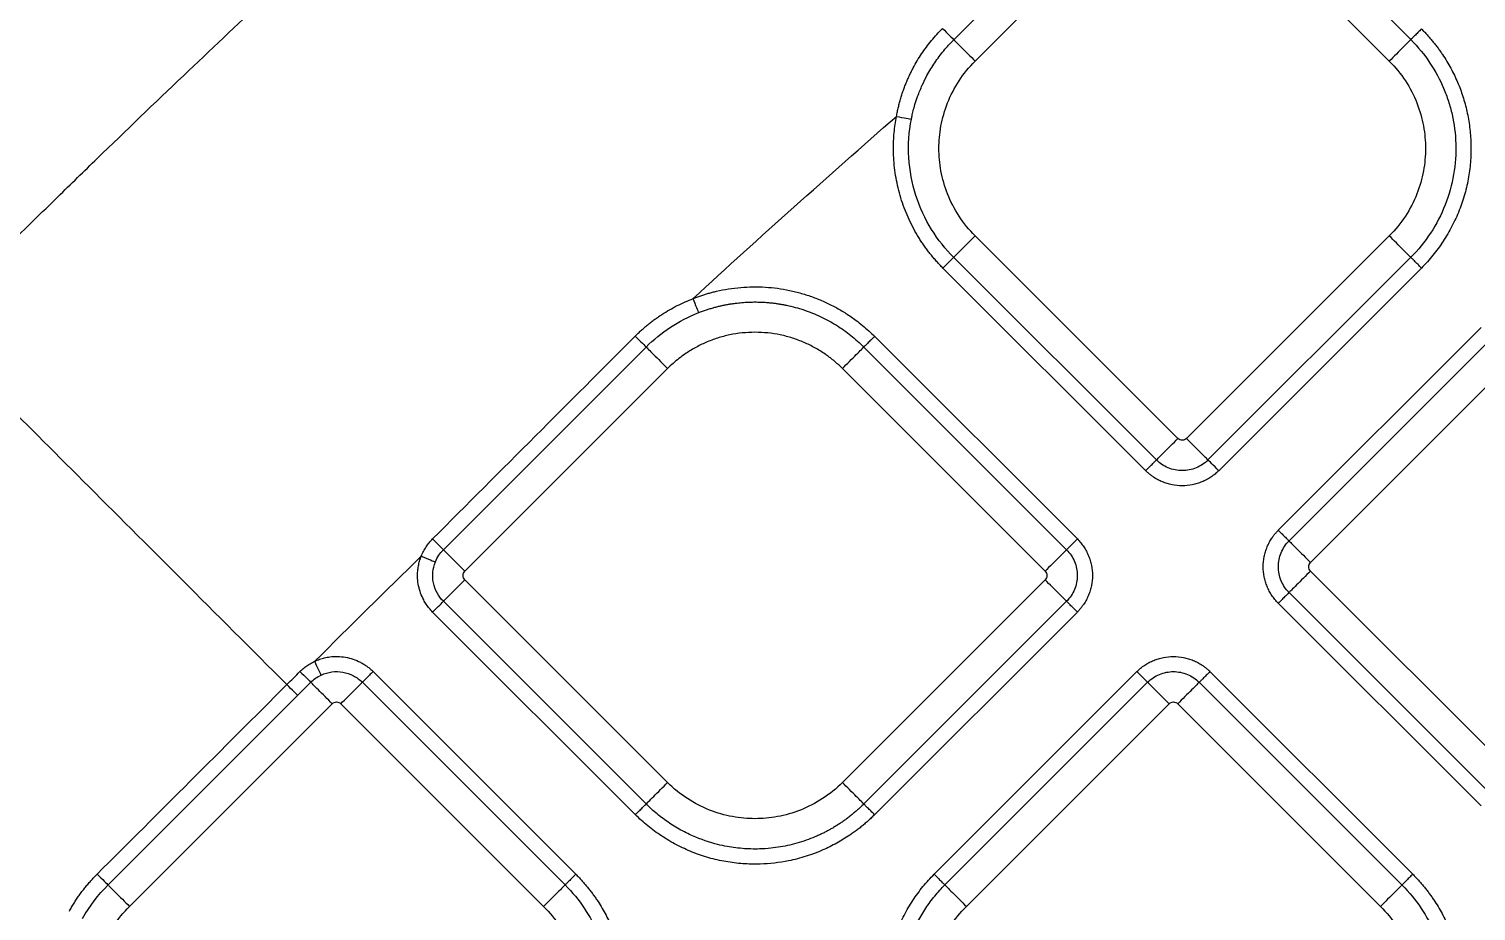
# Model space of a CAD drawing. Extents: x 0 to 84, y -21 to 126.
# Drawn here: x 34.482 to 39.184, y 42.323 to 45.191 of the extents above; entities that cross this region are included whole.
import ezdxf

# ---------------------------------------------------------------- set-up
doc = ezdxf.new("R2010")
doc.units = 0
doc.header["$MEASUREMENT"] = 0
doc.layers.add('1', color=4, linetype='Continuous')

# ---------------------------------------------------------------- blocks, each defined once
blk = doc.blocks.new('PRODIGY')
at = {"layer": '1', "color": 3, "linetype": 'Continuous', "lineweight": 25}
for p, q in [((37.5561, 45.086), (38.2148, 45.7447)), ((38.243, 45.7447), (38.9017, 45.086)), ((38.3519, 45.7752), (38.9714, 45.1557)), ((38.2148, 43.8594), (37.5561, 44.518)), ((38.9017, 44.518), (38.243, 43.8594)), ((38.1451, 43.7897), (37.4864, 44.4483)), ((38.9714, 44.4483), (38.3127, 43.7897)), ((38.1102, 43.7548), (37.4515, 44.4135)), ((39.0063, 44.4135), (38.3476, 43.7548)), ((38.5411, 43.5613), (39.1998, 44.22)), ((37.1947, 44.1566), (37.8533, 43.4979)), ((37.2295, 44.1915), (37.8882, 43.5328)), ((38.576, 43.5264), (39.2346, 44.1851)), ((38.6457, 43.4567), (39.3043, 44.1154)), ((35.8983, 43.4282), (36.557, 44.0869)), ((37.125, 44.0869), (37.7836, 43.4282)), ((36.557, 42.7413), (35.8983, 43.4)), ((37.7836, 43.4), (37.125, 42.7413)), ((39.3043, 42.7698), (38.6457, 43.4285)), ((39.2346, 42.7001), (38.576, 43.3588)), ((36.4873, 42.6716), (35.8286, 43.3303)), ((37.8533, 43.3303), (37.1947, 42.6716)), ((39.1998, 42.6652), (38.5411, 43.3239)), ((36.4524, 42.6367), (35.7938, 43.2954)), ((37.8882, 43.2954), (37.2295, 42.6367)), ((35.3552, 43.0246), (35.3978, 43.0671)), ((35.5654, 43.0671), (36.2241, 42.4084)), ((35.6003, 43.1019), (36.259, 42.4433)), ((37.423, 42.4432), (38.0817, 43.1019)), ((37.4579, 42.4084), (38.1166, 43.067)), ((38.2842, 43.067), (38.9429, 42.4084)), ((38.3191, 43.1019), (38.9778, 42.4432)), ((34.7391, 42.4084), (35.3552, 43.0246)), ((34.8088, 42.3387), (35.4675, 42.9974)), ((35.4957, 42.9974), (36.1544, 42.3387)), ((37.5276, 42.3387), (38.1863, 42.9973)), ((38.2145, 42.9973), (38.8732, 42.3387))]:
    blk.add_line(p, q, dxfattribs=at)
for points, knots in [([(34.1531, 44.2267), (34.182, 44.2556), (34.2704, 44.344), (34.4112, 44.4834), (34.5661, 44.6354), (34.754, 44.8183), (34.9765, 45.0322), (35.339, 45.3746), (35.7969, 45.7952), (36.2674, 46.2104), (36.6497, 46.5378), (36.9447, 46.7852), (37.2361, 47.0245), (37.5334, 47.2639), (37.8234, 47.4928), (38.0742, 47.6867), (38.2736, 47.8384), (38.4264, 47.9535), (38.5772, 48.0659), (38.6773, 48.1395), (38.7269, 48.176)], [0, 0, 0, 0, 0.020262, 0.062001, 0.098266, 0.127854, 0.19203, 0.251347, 0.375126, 0.500307, 0.562484, 0.624735, 0.691243, 0.749458, 0.814011, 0.87451, 0.906692, 0.938334, 0.969438, 1, 1, 1, 1]), ([(37.3006, 44.9063), (37.3015, 44.9113), (37.3034, 44.9214), (37.3068, 44.9363), (37.3105, 44.9511), (37.3147, 44.9658), (37.3192, 44.9803), (37.3242, 44.9946), (37.3295, 45.0088), (37.3353, 45.0228), (37.3414, 45.0367), (37.348, 45.0504), (37.3567, 45.0674), (37.3679, 45.0873), (37.3822, 45.1099), (37.3975, 45.1317), (37.4139, 45.1528), (37.4313, 45.1731), (37.4438, 45.1859), (37.45, 45.1924)], [0, 0, 0, 0, 0.046935, 0.093666, 0.140226, 0.186653, 0.23298, 0.279245, 0.325483, 0.371729, 0.418021, 0.464393, 0.510881, 0.592445, 0.673736, 0.754947, 0.836268, 0.91789, 1, 1, 1, 1]), ([(37.45, 45.1924), (37.4585, 45.1839), (37.4671, 45.1753), (37.4804, 45.1618), (37.4851, 45.1571), (37.4867, 45.1554)], [0, 0, 0, 0, 0.5, 0.5, 1, 1, 1, 1]), ([(39.0063, 45.1906), (39.0026, 45.1869), (38.9986, 45.1829), (38.9909, 45.1752), (38.9871, 45.1714), (38.9804, 45.1647), (38.9776, 45.1619), (38.9734, 45.1577), (38.9721, 45.1564), (38.9714, 45.1557)], [0, 0, 0, 0, 0.25, 0.25, 0.5, 0.5, 0.75, 0.75, 1, 1, 1, 1]), ([(39.0063, 45.1906), (39.0094, 45.1874), (39.0157, 45.181), (39.0249, 45.1711), (39.0339, 45.161), (39.0425, 45.1506), (39.051, 45.1401), (39.0592, 45.1293), (39.0671, 45.1183), (39.0771, 45.1037), (39.0888, 45.0853), (39.1057, 45.0556), (39.1241, 45.0179), (39.1415, 44.9711), (39.1547, 44.9221), (39.1636, 44.8712), (39.1677, 44.818), (39.1667, 44.7638), (39.1602, 44.7088), (39.148, 44.6542), (39.1298, 44.6006), (39.1062, 44.5489), (39.0822, 44.5081), (39.0608, 44.4769), (39.0436, 44.4547), (39.0256, 44.4334), (39.0127, 44.4201), (39.0063, 44.4135)], [0, 0, 0, 0, 0.015653, 0.03129, 0.046922, 0.062557, 0.078206, 0.093877, 0.10958, 0.125325, 0.155378, 0.185662, 0.243925, 0.301095, 0.359088, 0.419952, 0.480645, 0.544392, 0.607866, 0.673169, 0.738587, 0.80425, 0.870202, 0.903106, 0.935649, 0.967918, 1, 1, 1, 1]), ([(37.349, 44.8969), (37.3497, 44.9005), (37.3515, 44.9096), (37.3553, 44.9257), (37.3611, 44.9468), (37.3704, 44.975), (37.3832, 45.0065), (37.3979, 45.0362), (37.4118, 45.0604), (37.425, 45.081), (37.4391, 45.1008), (37.4541, 45.1199), (37.4699, 45.1382), (37.4811, 45.1497), (37.4867, 45.1554)], [0, 0, 0, 0, 0.037439, 0.093248, 0.167045, 0.258379, 0.392897, 0.509613, 0.592286, 0.674482, 0.756278, 0.837749, 0.918967, 1, 1, 1, 1]), ([(37.4867, 45.1554), (37.4882, 45.154), (37.491, 45.1511), (37.4995, 45.1426), (37.5052, 45.1369), (37.5184, 45.1237), (37.5259, 45.1163), (37.5411, 45.101), (37.5488, 45.0933), (37.5561, 45.086)], [0, 0, 0, 0, 0.25, 0.25, 0.5, 0.5, 0.75, 0.75, 1, 1, 1, 1]), ([(38.9714, 45.1557), (38.9701, 45.1544), (38.9674, 45.1517), (38.959, 45.1433), (38.9534, 45.1377), (38.9401, 45.1244), (38.9325, 45.1168), (38.917, 45.1013), (38.9091, 45.0934), (38.9017, 45.086)], [0, 0, 0, 0, 0.25, 0.25, 0.5, 0.5, 0.75, 0.75, 1, 1, 1, 1]), ([(38.9714, 45.1557), (38.9951, 45.132), (39.016, 45.1064), (39.0515, 45.0531), (39.0663, 45.0255), (39.0839, 44.9839), (39.0891, 44.9701), (39.0983, 44.9417), (39.1023, 44.927), (39.1125, 44.8818), (39.1167, 44.85), (39.1187, 44.7847), (39.1165, 44.7512), (39.1051, 44.6843), (39.0958, 44.651), (39.0706, 44.5868), (39.0546, 44.5559), (39.0168, 44.4985), (38.9951, 44.472), (38.9714, 44.4483)], [0, 0, 0, 0, 0.125, 0.125, 0.25, 0.25, 0.3125, 0.3125, 0.375, 0.375, 0.5, 0.5, 0.625, 0.625, 0.75, 0.75, 0.875, 0.875, 1, 1, 1, 1]), ([(37.5561, 44.518), (37.5365, 44.5376), (37.5189, 44.5593), (37.4889, 44.6052), (37.4764, 44.6295), (37.4569, 44.6789), (37.4498, 44.7041), (37.4406, 44.7538), (37.4385, 44.7784), (37.4385, 44.8257), (37.4406, 44.8502), (37.4498, 44.9), (37.4569, 44.9251), (37.4764, 44.9746), (37.4889, 44.9988), (37.5189, 45.0448), (37.5365, 45.0664), (37.5561, 45.086)], [0, 0, 0, 0, 0.125, 0.125, 0.25, 0.25, 0.375, 0.375, 0.5, 0.5, 0.625, 0.625, 0.75, 0.75, 0.875, 0.875, 1, 1, 1, 1]), ([(38.9017, 45.086), (38.9213, 45.0664), (38.9389, 45.0448), (38.9689, 44.9988), (38.9814, 44.9746), (39.0009, 44.9251), (39.008, 44.9), (39.0172, 44.8502), (39.0193, 44.8257), (39.0193, 44.7784), (39.0172, 44.7538), (39.008, 44.7041), (39.0009, 44.6789), (38.9814, 44.6295), (38.9689, 44.6052), (38.9389, 44.5593), (38.9213, 44.5376), (38.9017, 44.518)], [0, 0, 0, 0, 0.125, 0.125, 0.25, 0.25, 0.375, 0.375, 0.5, 0.5, 0.625, 0.625, 0.75, 0.75, 0.875, 0.875, 1, 1, 1, 1]), ([(37.4515, 44.4135), (37.448, 44.417), (37.4411, 44.4241), (37.431, 44.4351), (37.4211, 44.4463), (37.4117, 44.4578), (37.4025, 44.4695), (37.3936, 44.4815), (37.3851, 44.4938), (37.3769, 44.5063), (37.3599, 44.5337), (37.3369, 44.5779), (37.3135, 44.6409), (37.2979, 44.7062), (37.2918, 44.7596), (37.2906, 44.7999), (37.291, 44.8267), (37.2928, 44.8534), (37.2959, 44.88), (37.299, 44.8975), (37.3006, 44.9063)], [0, 0, 0, 0, 0.02789, 0.055718, 0.083503, 0.111266, 0.139029, 0.166811, 0.194633, 0.222515, 0.250479, 0.375294, 0.50051, 0.625279, 0.750172, 0.800555, 0.850609, 0.900454, 0.95021, 1, 1, 1, 1]), ([(37.3006, 44.9063), (37.3121, 44.904), (37.3235, 44.9018), (37.341, 44.8984), (37.3471, 44.8973), (37.349, 44.8969)], [0, 0, 0, 0, 0.5, 0.5, 1, 1, 1, 1]), ([(37.4864, 44.4483), (37.4601, 44.4746), (37.4357, 44.505), (37.3938, 44.5727), (37.3763, 44.6101), (37.351, 44.6891), (37.3432, 44.7307), (37.3383, 44.8145), (37.3412, 44.8566), (37.349, 44.8969)], [0, 0, 0, 0, 0.25, 0.25, 0.5, 0.5, 0.75, 0.75, 1, 1, 1, 1]), ([(37.4864, 44.4483), (37.4877, 44.4496), (37.4904, 44.4523), (37.4988, 44.4607), (37.5044, 44.4664), (37.5177, 44.4797), (37.5253, 44.4873), (37.5408, 44.5028), (37.5487, 44.5107), (37.5561, 44.518)], [0, 0, 0, 0, 0.25, 0.25, 0.5, 0.5, 0.75, 0.75, 1, 1, 1, 1]), ([(38.9714, 44.4483), (38.9701, 44.4496), (38.9674, 44.4523), (38.959, 44.4607), (38.9534, 44.4664), (38.9401, 44.4797), (38.9325, 44.4873), (38.917, 44.5028), (38.9091, 44.5107), (38.9017, 44.518)], [0, 0, 0, 0, 0.25, 0.25, 0.5, 0.5, 0.75, 0.75, 1, 1, 1, 1]), ([(37.4515, 44.4135), (37.4552, 44.4172), (37.4592, 44.4211), (37.4669, 44.4289), (37.4707, 44.4327), (37.4774, 44.4393), (37.4802, 44.4421), (37.4844, 44.4463), (37.4857, 44.4477), (37.4864, 44.4483)], [0, 0, 0, 0, 0.25, 0.25, 0.5, 0.5, 0.75, 0.75, 1, 1, 1, 1]), ([(39.0063, 44.4135), (39.0023, 44.4174), (38.9982, 44.4215), (38.9902, 44.4295), (38.9864, 44.4333), (38.9799, 44.4398), (38.9772, 44.4425), (38.9733, 44.4465), (38.972, 44.4477), (38.9714, 44.4483)], [0, 0, 0, 0, 0.25, 0.25, 0.5, 0.5, 0.75, 0.75, 1, 1, 1, 1]), ([(36.64, 44.3143), (36.6441, 44.3159), (36.6523, 44.3191), (36.6648, 44.3235), (36.6775, 44.3275), (36.6902, 44.3313), (36.7031, 44.3348), (36.7246, 44.3401), (36.7551, 44.3461), (36.808, 44.3524), (36.8746, 44.3534), (36.9406, 44.3444), (36.9921, 44.3316), (37.0299, 44.3192), (37.0667, 44.3041), (37.1024, 44.2864), (37.1368, 44.2663), (37.166, 44.2462), (37.1904, 44.2272), (37.2105, 44.2099), (37.2232, 44.1976), (37.2295, 44.1915)], [0, 0, 0, 0, 0.020794, 0.041599, 0.062427, 0.083291, 0.104202, 0.125173, 0.187787, 0.250447, 0.375819, 0.500456, 0.562771, 0.625322, 0.687735, 0.750182, 0.812702, 0.875048, 0.916866, 0.958483, 1, 1, 1, 1]), ([(36.4518, 44.1921), (36.4552, 44.1954), (36.4618, 44.202), (36.4721, 44.2115), (36.4827, 44.2208), (36.4934, 44.2297), (36.5044, 44.2384), (36.5156, 44.2468), (36.5271, 44.2549), (36.5427, 44.2654), (36.5629, 44.2778), (36.5879, 44.2914), (36.6135, 44.3037), (36.6311, 44.3108), (36.64, 44.3143)], [0, 0, 0, 0, 0.062194, 0.124269, 0.186263, 0.248219, 0.310176, 0.372175, 0.434256, 0.496461, 0.622509, 0.748221, 0.873938, 1, 1, 1, 1]), ([(36.658, 44.2684), (36.6573, 44.2703), (36.655, 44.276), (36.6485, 44.2926), (36.6442, 44.3034), (36.64, 44.3143)], [0, 0, 0, 0, 0.5, 0.5, 1, 1, 1, 1]), ([(36.658, 44.2684), (36.6622, 44.2701), (36.6705, 44.2732), (36.683, 44.2776), (36.6954, 44.2815), (36.7077, 44.2851), (36.7198, 44.2883), (36.7317, 44.2911), (36.7434, 44.2936), (36.7549, 44.2957), (36.7662, 44.2975), (36.7772, 44.2991), (36.788, 44.3003), (36.7984, 44.3013), (36.8086, 44.3021), (36.8185, 44.3026), (36.828, 44.303), (36.8372, 44.3031), (36.846, 44.3031), (36.8546, 44.303), (36.8627, 44.3027), (36.8705, 44.3023), (36.878, 44.3018), (36.885, 44.3012), (36.8917, 44.3005), (36.8981, 44.2999), (36.904, 44.2991), (36.9096, 44.2984), (36.9148, 44.2976), (36.9197, 44.2969), (36.9242, 44.2962), (36.9283, 44.2954), (36.932, 44.2948), (36.9353, 44.2941), (36.9383, 44.2936), (36.9409, 44.293), (36.9521, 44.2907), (36.972, 44.286), (37.0001, 44.2774), (37.0277, 44.2673), (37.0546, 44.2555), (37.0807, 44.2423), (37.1058, 44.2276), (37.1299, 44.2116), (37.1527, 44.1944), (37.1745, 44.1762), (37.188, 44.1631), (37.1947, 44.1566)], [0, 0, 0, 0, 0.023189, 0.046008, 0.068436, 0.090453, 0.11204, 0.133178, 0.15385, 0.174041, 0.193734, 0.212916, 0.231572, 0.24969, 0.267259, 0.284268, 0.300706, 0.316566, 0.331837, 0.346514, 0.360589, 0.374056, 0.38691, 0.399145, 0.410757, 0.421743, 0.432098, 0.441821, 0.450908, 0.459357, 0.467166, 0.474333, 0.480858, 0.486739, 0.491974, 0.496564, 0.500507, 0.551154, 0.601874, 0.652579, 0.703182, 0.753597, 0.803739, 0.853526, 0.902881, 0.951728, 1, 1, 1, 1]), ([(35.3202, 43.0596), (35.2053, 43.1745), (35.0905, 43.2893), (34.8678, 43.512), (34.7599, 43.6199), (34.5575, 43.8223), (34.4629, 43.9169), (34.2927, 44.0871), (34.217, 44.1628), (34.1531, 44.2267)], [0, 0, 0, 0, 0.25, 0.25, 0.5, 0.5, 0.75, 0.75, 1, 1, 1, 1]), ([(37.125, 44.0869), (37.1221, 44.0898), (37.1162, 44.0955), (37.1072, 44.1037), (37.0979, 44.1117), (37.0884, 44.1194), (37.0786, 44.1268), (37.0613, 44.139), (37.0357, 44.1549), (37.0003, 44.1723), (36.9627, 44.1864), (36.9098, 44.2003), (36.841, 44.2074), (36.7721, 44.2003), (36.7192, 44.1864), (36.6817, 44.1723), (36.6462, 44.1549), (36.6171, 44.1369), (36.5935, 44.1195), (36.5746, 44.1039), (36.5629, 44.0926), (36.557, 44.0869)], [0, 0, 0, 0, 0.0194577, 0.0388792, 0.0582828, 0.0776865, 0.0971085, 0.1165668, 0.178329, 0.2400937, 0.3044302, 0.3687691, 0.5000068, 0.6312444, 0.6955809, 0.7599198, 0.8216821, 0.8834468, 0.9223215, 0.9611242, 1, 1, 1, 1]), ([(35.7935, 43.5331), (35.905, 43.6446), (36.1244, 43.8643), (36.3438, 44.084), (36.4518, 44.1921)], [0, 0, 0, 0, 0.507782, 1, 1, 1, 1]), ([(36.4518, 44.1921), (36.4602, 44.1838), (36.4686, 44.1754), (36.4814, 44.1625), (36.4859, 44.158), (36.4873, 44.1566)], [0, 0, 0, 0, 0.5, 0.5, 1, 1, 1, 1]), ([(36.4873, 44.1566), (36.4886, 44.1553), (36.4914, 44.1525), (36.4997, 44.1442), (36.5054, 44.1385), (36.5187, 44.1252), (36.5263, 44.1176), (36.5418, 44.1021), (36.5496, 44.0943), (36.557, 44.0869)], [0, 0, 0, 0, 0.25, 0.25, 0.5, 0.5, 0.75, 0.75, 1, 1, 1, 1]), ([(37.125, 44.0869), (37.1323, 44.0943), (37.1402, 44.1022), (37.1557, 44.1177), (37.1634, 44.1253), (37.1766, 44.1386), (37.1823, 44.1442), (37.1907, 44.1526), (37.1934, 44.1553), (37.1947, 44.1566)], [0, 0, 0, 0, 0.25, 0.25, 0.5, 0.5, 0.75, 0.75, 1, 1, 1, 1]), ([(37.2295, 44.1915), (37.2256, 44.1875), (37.2215, 44.1834), (37.2135, 44.1754), (37.2097, 44.1716), (37.2032, 44.1651), (37.2005, 44.1624), (37.1965, 44.1585), (37.1953, 44.1572), (37.1947, 44.1566)], [0, 0, 0, 0, 0.25, 0.25, 0.5, 0.5, 0.75, 0.75, 1, 1, 1, 1]), ([(38.1451, 43.7897), (38.1464, 43.791), (38.1491, 43.7937), (38.1574, 43.802), (38.1631, 43.8077), (38.1764, 43.821), (38.184, 43.8286), (38.1995, 43.8441), (38.2074, 43.852), (38.2148, 43.8594)], [0, 0, 0, 0, 0.25, 0.25, 0.5, 0.5, 0.75, 0.75, 1, 1, 1, 1]), ([(38.3127, 43.7897), (38.3114, 43.791), (38.3087, 43.7936), (38.3004, 43.802), (38.2948, 43.8076), (38.2815, 43.8209), (38.2739, 43.8285), (38.2583, 43.8441), (38.2504, 43.852), (38.243, 43.8594)], [0, 0, 0, 0, 0.25, 0.25, 0.5, 0.5, 0.75, 0.75, 1, 1, 1, 1]), ([(38.1102, 43.7548), (38.1141, 43.7587), (38.1183, 43.7629), (38.1262, 43.7709), (38.1301, 43.7747), (38.1366, 43.7812), (38.1393, 43.7839), (38.1432, 43.7878), (38.1444, 43.789), (38.1451, 43.7897)], [0, 0, 0, 0, 0.25, 0.25, 0.5, 0.5, 0.75, 0.75, 1, 1, 1, 1]), ([(38.3127, 43.7897), (38.3019, 43.7788), (38.2887, 43.77), (38.2598, 43.7581), (38.2443, 43.7549), (38.2136, 43.7549), (38.198, 43.7581), (38.1691, 43.77), (38.1559, 43.7788), (38.1451, 43.7897)], [0, 0, 0, 0, 0.25, 0.25, 0.5, 0.5, 0.75, 0.75, 1, 1, 1, 1]), ([(38.3476, 43.7548), (38.3393, 43.7631), (38.3311, 43.7713), (38.3185, 43.7839), (38.3141, 43.7883), (38.3127, 43.7897)], [0, 0, 0, 0, 0.5, 0.5, 1, 1, 1, 1]), ([(38.3476, 43.7548), (38.3457, 43.7529), (38.3417, 43.7491), (38.3355, 43.7437), (38.3289, 43.7387), (38.3199, 43.7323), (38.3081, 43.7253), (38.2932, 43.7183), (38.2777, 43.7127), (38.2564, 43.7073), (38.2289, 43.7045), (38.2014, 43.7073), (38.1801, 43.7127), (38.1646, 43.7183), (38.1497, 43.7253), (38.1371, 43.7328), (38.1266, 43.7403), (38.1181, 43.7472), (38.1128, 43.7523), (38.1102, 43.7548)], [0, 0, 0, 0, 0.0311978, 0.062422, 0.0937518, 0.1252655, 0.1876219, 0.2501726, 0.3126696, 0.3750423, 0.4999886, 0.6249367, 0.6873081, 0.7498252, 0.8123684, 0.8747429, 0.9167266, 0.9584166, 1, 1, 1, 1]), ([(38.5411, 43.3239), (38.5392, 43.3259), (38.5354, 43.3298), (38.53, 43.336), (38.525, 43.3426), (38.5186, 43.3516), (38.5116, 43.3634), (38.5046, 43.3783), (38.499, 43.3938), (38.4936, 43.4151), (38.4908, 43.4426), (38.4936, 43.4701), (38.499, 43.4914), (38.5046, 43.5069), (38.5116, 43.5218), (38.5191, 43.5344), (38.5266, 43.5449), (38.5335, 43.5534), (38.5386, 43.5587), (38.5411, 43.5613)], [0, 0, 0, 0, 0.031198, 0.062422, 0.093752, 0.125266, 0.187622, 0.250173, 0.31267, 0.375042, 0.499989, 0.624937, 0.687308, 0.749825, 0.812368, 0.874743, 0.916727, 0.958417, 1, 1, 1, 1]), ([(38.5411, 43.5613), (38.545, 43.5574), (38.5492, 43.5532), (38.5572, 43.5453), (38.561, 43.5415), (38.5675, 43.5349), (38.5702, 43.5322), (38.5741, 43.5283), (38.5753, 43.5271), (38.576, 43.5264)], [0, 0, 0, 0, 0.25, 0.25, 0.5, 0.5, 0.75, 0.75, 1, 1, 1, 1]), ([(35.7568, 43.4765), (35.7578, 43.4792), (35.76, 43.4845), (35.7637, 43.4923), (35.7678, 43.4997), (35.7722, 43.5069), (35.777, 43.5139), (35.7821, 43.5206), (35.7876, 43.527), (35.7916, 43.5311), (35.7935, 43.5331)], [0, 0, 0, 0, 0.1274463, 0.2535316, 0.3785793, 0.5029211, 0.6268942, 0.7508386, 0.8750947, 1, 1, 1, 1]), ([(35.7935, 43.5331), (35.8018, 43.5248), (35.8101, 43.5165), (35.8228, 43.5037), (35.8272, 43.4993), (35.8286, 43.4979)], [0, 0, 0, 0, 0.5, 0.5, 1, 1, 1, 1]), ([(35.8286, 43.4979), (35.8299, 43.4966), (35.8326, 43.4939), (35.841, 43.4856), (35.8467, 43.4799), (35.8599, 43.4666), (35.8675, 43.459), (35.8831, 43.4435), (35.8909, 43.4356), (35.8983, 43.4282)], [0, 0, 0, 0, 0.25, 0.25, 0.5, 0.5, 0.75, 0.75, 1, 1, 1, 1]), ([(37.8533, 43.4979), (37.852, 43.4966), (37.8494, 43.4939), (37.841, 43.4856), (37.8354, 43.48), (37.8221, 43.4667), (37.8145, 43.4591), (37.7989, 43.4435), (37.791, 43.4356), (37.7836, 43.4282)], [0, 0, 0, 0, 0.25, 0.25, 0.5, 0.5, 0.75, 0.75, 1, 1, 1, 1]), ([(37.8882, 43.5328), (37.8799, 43.5245), (37.8717, 43.5163), (37.8591, 43.5037), (37.8547, 43.4993), (37.8533, 43.4979)], [0, 0, 0, 0, 0.5, 0.5, 1, 1, 1, 1]), ([(37.8533, 43.4979), (37.8642, 43.4871), (37.873, 43.4739), (37.8849, 43.445), (37.8881, 43.4294), (37.8881, 43.3988), (37.8849, 43.3832), (37.873, 43.3543), (37.8642, 43.3411), (37.8533, 43.3303)], [0, 0, 0, 0, 0.25, 0.25, 0.5, 0.5, 0.75, 0.75, 1, 1, 1, 1]), ([(37.8882, 43.5328), (37.8901, 43.5308), (37.8939, 43.5269), (37.8993, 43.5207), (37.9044, 43.5141), (37.9107, 43.5051), (37.9177, 43.4933), (37.9247, 43.4784), (37.9303, 43.4629), (37.9357, 43.4416), (37.9385, 43.4141), (37.9357, 43.3866), (37.9303, 43.3653), (37.9247, 43.3498), (37.9177, 43.3349), (37.9102, 43.3223), (37.9027, 43.3118), (37.8958, 43.3033), (37.8907, 43.298), (37.8882, 43.2954)], [0, 0, 0, 0, 0.031198, 0.062422, 0.093752, 0.125266, 0.187622, 0.250173, 0.31267, 0.375042, 0.499989, 0.624937, 0.687308, 0.749825, 0.812368, 0.874743, 0.916727, 0.958417, 1, 1, 1, 1]), ([(38.576, 43.3588), (38.5651, 43.3696), (38.5563, 43.3828), (38.5444, 43.4117), (38.5412, 43.4273), (38.5412, 43.4579), (38.5444, 43.4735), (38.5563, 43.5024), (38.5651, 43.5156), (38.576, 43.5264)], [0, 0, 0, 0, 0.25, 0.25, 0.5, 0.5, 0.75, 0.75, 1, 1, 1, 1]), ([(38.576, 43.5264), (38.5773, 43.5251), (38.58, 43.5224), (38.5883, 43.5141), (38.594, 43.5084), (38.6073, 43.4951), (38.6149, 43.4875), (38.6304, 43.472), (38.6383, 43.4641), (38.6457, 43.4567)], [0, 0, 0, 0, 0.25, 0.25, 0.5, 0.5, 0.75, 0.75, 1, 1, 1, 1]), ([(35.7938, 43.2954), (35.7919, 43.2973), (35.7881, 43.3012), (35.7828, 43.3074), (35.7778, 43.3138), (35.7731, 43.3205), (35.7687, 43.3274), (35.762, 43.3393), (35.7542, 43.3567), (35.7475, 43.3803), (35.7442, 43.4047), (35.7446, 43.4265), (35.7473, 43.4453), (35.7511, 43.4612), (35.7549, 43.4714), (35.7568, 43.4765)], [0, 0, 0, 0, 0.041554, 0.083042, 0.124567, 0.166231, 0.208134, 0.250377, 0.375267, 0.499995, 0.625363, 0.750152, 0.833258, 0.91628, 1, 1, 1, 1]), ([(35.7568, 43.4765), (35.7676, 43.4722), (35.7784, 43.4679), (35.795, 43.4612), (35.8007, 43.4589), (35.8025, 43.4582)], [0, 0, 0, 0, 0.5, 0.5, 1, 1, 1, 1]), ([(35.8286, 43.3303), (35.8125, 43.3463), (35.801, 43.3678), (35.794, 43.4017), (35.7933, 43.4132), (35.7954, 43.4361), (35.7982, 43.4474), (35.8025, 43.4582)], [0, 0, 0, 0, 0.5, 0.5, 0.75, 0.75, 1, 1, 1, 1]), ([(35.8286, 43.3303), (35.8299, 43.3316), (35.8326, 43.3343), (35.8409, 43.3426), (35.8466, 43.3482), (35.8599, 43.3615), (35.8675, 43.3691), (35.883, 43.3847), (35.8909, 43.3926), (35.8983, 43.4)], [0, 0, 0, 0, 0.25, 0.25, 0.5, 0.5, 0.75, 0.75, 1, 1, 1, 1]), ([(37.8533, 43.3303), (37.852, 43.3316), (37.8493, 43.3343), (37.841, 43.3426), (37.8353, 43.3483), (37.822, 43.3616), (37.8144, 43.3692), (37.7989, 43.3847), (37.791, 43.3926), (37.7836, 43.4)], [0, 0, 0, 0, 0.25, 0.25, 0.5, 0.5, 0.75, 0.75, 1, 1, 1, 1]), ([(38.6457, 43.4285), (38.6383, 43.4211), (38.6304, 43.4132), (38.6149, 43.3977), (38.6073, 43.3901), (38.594, 43.3768), (38.5883, 43.3711), (38.58, 43.3628), (38.5773, 43.3601), (38.576, 43.3588)], [0, 0, 0, 0, 0.25, 0.25, 0.5, 0.5, 0.75, 0.75, 1, 1, 1, 1]), ([(38.576, 43.3588), (38.5753, 43.3581), (38.5741, 43.3569), (38.5702, 43.353), (38.5675, 43.3503), (38.561, 43.3438), (38.5572, 43.3399), (38.5492, 43.332), (38.545, 43.3278), (38.5411, 43.3239)], [0, 0, 0, 0, 0.25, 0.25, 0.5, 0.5, 0.75, 0.75, 1, 1, 1, 1]), ([(35.7938, 43.2954), (35.802, 43.3037), (35.8103, 43.3119), (35.8229, 43.3245), (35.8272, 43.3289), (35.8286, 43.3303)], [0, 0, 0, 0, 0.5, 0.5, 1, 1, 1, 1]), ([(37.8882, 43.2954), (37.8843, 43.2993), (37.8801, 43.3035), (37.8721, 43.3114), (37.8683, 43.3153), (37.8618, 43.3218), (37.8591, 43.3245), (37.8552, 43.3284), (37.854, 43.3296), (37.8533, 43.3303)], [0, 0, 0, 0, 0.25, 0.25, 0.5, 0.5, 0.75, 0.75, 1, 1, 1, 1]), ([(35.3627, 43.1021), (35.3647, 43.104), (35.3687, 43.1079), (35.375, 43.1133), (35.3816, 43.1184), (35.3885, 43.1232), (35.3956, 43.1276), (35.403, 43.1317), (35.4081, 43.1341), (35.4107, 43.1353)], [0, 0, 0, 0, 0.142478, 0.284449, 0.426294, 0.568395, 0.711131, 0.854877, 1, 1, 1, 1]), ([(35.4107, 43.1353), (35.4133, 43.1364), (35.4185, 43.1388), (35.4265, 43.1418), (35.4346, 43.1444), (35.4429, 43.1466), (35.4512, 43.1483), (35.4653, 43.1506), (35.4853, 43.1517), (35.5108, 43.1491), (35.5357, 43.1427), (35.5554, 43.1343), (35.5704, 43.1258), (35.581, 43.1186), (35.5911, 43.1107), (35.5972, 43.1049), (35.6003, 43.1019)], [0, 0, 0, 0, 0.04187, 0.08352, 0.125056, 0.166584, 0.208212, 0.250043, 0.375051, 0.500007, 0.624721, 0.749739, 0.81294, 0.875468, 0.937696, 1, 1, 1, 1]), ([(35.4315, 43.0906), (35.4307, 43.0924), (35.4281, 43.0979), (35.4205, 43.1141), (35.4156, 43.1247), (35.4107, 43.1353)], [0, 0, 0, 0, 0.5, 0.5, 1, 1, 1, 1]), ([(38.0817, 43.1019), (38.0836, 43.1038), (38.0876, 43.1076), (38.0938, 43.113), (38.1004, 43.1181), (38.1094, 43.1244), (38.1212, 43.1314), (38.1361, 43.1384), (38.1516, 43.144), (38.1729, 43.1494), (38.2004, 43.1522), (38.2279, 43.1494), (38.2492, 43.144), (38.2647, 43.1384), (38.2796, 43.1314), (38.2922, 43.1239), (38.3027, 43.1164), (38.3112, 43.1095), (38.3165, 43.1044), (38.3191, 43.1019)], [0, 0, 0, 0, 0.031198, 0.062422, 0.093752, 0.125266, 0.187622, 0.250173, 0.31267, 0.375042, 0.499989, 0.624937, 0.687308, 0.749825, 0.812368, 0.874743, 0.916727, 0.958417, 1, 1, 1, 1]), ([(35.3627, 43.1021), (35.371, 43.0938), (35.3793, 43.0855), (35.392, 43.0728), (35.3964, 43.0685), (35.3978, 43.0671)], [0, 0, 0, 0, 0.5, 0.5, 1, 1, 1, 1]), ([(35.4675, 42.9974), (35.4601, 43.0047), (35.4522, 43.0126), (35.4367, 43.0281), (35.4291, 43.0357), (35.4158, 43.049), (35.4101, 43.0547), (35.4018, 43.0631), (35.3991, 43.0658), (35.3978, 43.0671)], [0, 0, 0, 0, 0.25, 0.25, 0.5, 0.5, 0.75, 0.75, 1, 1, 1, 1]), ([(35.4315, 43.0906), (35.4425, 43.0957), (35.4543, 43.0992), (35.4781, 43.1024), (35.4902, 43.1021), (35.514, 43.0978), (35.5256, 43.0939), (35.5472, 43.0827), (35.557, 43.0755), (35.5654, 43.0671)], [0, 0, 0, 0, 0.25, 0.25, 0.5, 0.5, 0.75, 0.75, 1, 1, 1, 1]), ([(35.4957, 42.9974), (35.5031, 43.0048), (35.511, 43.0127), (35.5266, 43.0282), (35.5342, 43.0358), (35.5475, 43.0491), (35.5531, 43.0547), (35.5614, 43.0631), (35.5641, 43.0658), (35.5654, 43.0671)], [0, 0, 0, 0, 0.25, 0.25, 0.5, 0.5, 0.75, 0.75, 1, 1, 1, 1]), ([(35.6003, 43.1019), (35.5964, 43.098), (35.5922, 43.0939), (35.5843, 43.0859), (35.5804, 43.0821), (35.5739, 43.0755), (35.5712, 43.0729), (35.5673, 43.0689), (35.566, 43.0677), (35.5654, 43.0671)], [0, 0, 0, 0, 0.25, 0.25, 0.5, 0.5, 0.75, 0.75, 1, 1, 1, 1]), ([(38.0817, 43.1019), (38.09, 43.0936), (38.0982, 43.0854), (38.1108, 43.0728), (38.1152, 43.0684), (38.1166, 43.067)], [0, 0, 0, 0, 0.5, 0.5, 1, 1, 1, 1]), ([(38.1166, 43.067), (38.1274, 43.0779), (38.1406, 43.0867), (38.1695, 43.0986), (38.1851, 43.1018), (38.2157, 43.1018), (38.2313, 43.0986), (38.2602, 43.0867), (38.2734, 43.0779), (38.2842, 43.067)], [0, 0, 0, 0, 0.25, 0.25, 0.5, 0.5, 0.75, 0.75, 1, 1, 1, 1]), ([(38.1166, 43.067), (38.1179, 43.0657), (38.1206, 43.0631), (38.1289, 43.0547), (38.1345, 43.0491), (38.1478, 43.0358), (38.1554, 43.0282), (38.171, 43.0126), (38.1789, 43.0047), (38.1863, 42.9973)], [0, 0, 0, 0, 0.25, 0.25, 0.5, 0.5, 0.75, 0.75, 1, 1, 1, 1]), ([(38.2842, 43.067), (38.2829, 43.0657), (38.2802, 43.063), (38.2719, 43.0547), (38.2662, 43.049), (38.2529, 43.0357), (38.2453, 43.0281), (38.2298, 43.0126), (38.2219, 43.0047), (38.2145, 42.9973)], [0, 0, 0, 0, 0.25, 0.25, 0.5, 0.5, 0.75, 0.75, 1, 1, 1, 1]), ([(38.3191, 43.1019), (38.3152, 43.098), (38.311, 43.0938), (38.3031, 43.0858), (38.2992, 43.082), (38.2927, 43.0755), (38.29, 43.0728), (38.2861, 43.0689), (38.2849, 43.0677), (38.2842, 43.067)], [0, 0, 0, 0, 0.25, 0.25, 0.5, 0.5, 0.75, 0.75, 1, 1, 1, 1]), ([(34.7039, 42.4436), (34.8046, 42.5442), (35.0101, 42.7495), (35.2155, 42.9549), (35.3202, 43.0596)], [0, 0, 0, 0, 0.490246, 1, 1, 1, 1]), ([(35.3552, 43.0246), (35.3539, 43.026), (35.3495, 43.0303), (35.3368, 43.043), (35.3285, 43.0513), (35.3202, 43.0596)], [0, 0, 0, 0, 0.5, 0.5, 1, 1, 1, 1]), ([(36.4873, 42.6716), (36.4886, 42.6729), (36.4913, 42.6756), (36.4997, 42.684), (36.5053, 42.6896), (36.5186, 42.7029), (36.5262, 42.7105), (36.5417, 42.726), (36.5496, 42.7339), (36.557, 42.7413)], [0, 0, 0, 0, 0.25, 0.25, 0.5, 0.5, 0.75, 0.75, 1, 1, 1, 1]), ([(37.125, 42.7413), (37.1054, 42.7217), (37.0837, 42.7041), (37.0378, 42.6741), (37.0135, 42.6616), (36.9641, 42.6421), (36.9389, 42.635), (36.8892, 42.6258), (36.8646, 42.6237), (36.8173, 42.6237), (36.7928, 42.6258), (36.743, 42.635), (36.7179, 42.6421), (36.6684, 42.6616), (36.6442, 42.6741), (36.5982, 42.7041), (36.5766, 42.7217), (36.557, 42.7413)], [0, 0, 0, 0, 0.125, 0.125, 0.25, 0.25, 0.375, 0.375, 0.5, 0.5, 0.625, 0.625, 0.75, 0.75, 0.875, 0.875, 1, 1, 1, 1]), ([(37.1947, 42.6716), (37.1934, 42.6729), (37.1907, 42.6756), (37.1823, 42.684), (37.1766, 42.6896), (37.1634, 42.7029), (37.1557, 42.7105), (37.1402, 42.726), (37.1323, 42.7339), (37.125, 42.7413)], [0, 0, 0, 0, 0.25, 0.25, 0.5, 0.5, 0.75, 0.75, 1, 1, 1, 1]), ([(36.4524, 42.6367), (36.4563, 42.6407), (36.4605, 42.6448), (36.4685, 42.6528), (36.4723, 42.6566), (36.4788, 42.6631), (36.4815, 42.6658), (36.4854, 42.6697), (36.4867, 42.671), (36.4873, 42.6716)], [0, 0, 0, 0, 0.25, 0.25, 0.5, 0.5, 0.75, 0.75, 1, 1, 1, 1]), ([(37.1947, 42.6716), (37.1914, 42.6683), (37.1847, 42.6618), (37.1745, 42.6524), (37.1642, 42.6434), (37.1536, 42.6347), (37.1429, 42.6264), (37.1321, 42.6185), (37.1212, 42.6109), (37.1101, 42.6036), (37.099, 42.5967), (37.0879, 42.5902), (37.0766, 42.584), (37.0653, 42.5781), (37.0538, 42.5726), (37.0371, 42.5649), (37.0043, 42.5517), (36.9546, 42.5368), (36.9012, 42.5279), (36.8496, 42.5244), (36.7996, 42.5257), (36.7511, 42.5325), (36.6932, 42.546), (36.647, 42.563), (36.6058, 42.5836), (36.5839, 42.596), (36.5628, 42.6093), (36.5425, 42.6236), (36.5231, 42.6388), (36.5046, 42.6547), (36.493, 42.666), (36.4873, 42.6716)], [0, 0, 0, 0, 0.017778, 0.035429, 0.05295, 0.070335, 0.087579, 0.104678, 0.121627, 0.138422, 0.15506, 0.171537, 0.187851, 0.204007, 0.220236, 0.23663, 0.2744, 0.355233, 0.434067, 0.480754, 0.552372, 0.624938, 0.667358, 0.779414, 0.811539, 0.843523, 0.875326, 0.90691, 0.93824, 0.96928, 1, 1, 1, 1]), ([(37.2295, 42.6367), (37.2258, 42.6404), (37.2219, 42.6444), (37.2141, 42.6521), (37.2103, 42.6559), (37.2037, 42.6626), (37.2009, 42.6654), (37.1967, 42.6696), (37.1953, 42.6709), (37.1947, 42.6716)], [0, 0, 0, 0, 0.25, 0.25, 0.5, 0.5, 0.75, 0.75, 1, 1, 1, 1]), ([(37.2295, 42.6367), (37.226, 42.6332), (37.2189, 42.6262), (37.2079, 42.6161), (37.1966, 42.6063), (37.1851, 42.5968), (37.1733, 42.5876), (37.1612, 42.5787), (37.1394, 42.5635), (37.1068, 42.5435), (37.0595, 42.5201), (37.0072, 42.5004), (36.9392, 42.4829), (36.87, 42.4752), (36.8016, 42.4765), (36.7458, 42.4832), (36.6907, 42.4957), (36.6371, 42.5142), (36.5857, 42.538), (36.5453, 42.5619), (36.5146, 42.5832), (36.4928, 42.6001), (36.472, 42.6178), (36.4589, 42.6304), (36.4524, 42.6367)], [0, 0, 0, 0, 0.017341, 0.034665, 0.051985, 0.069313, 0.086663, 0.104047, 0.121478, 0.179141, 0.236743, 0.304922, 0.372836, 0.480686, 0.54577, 0.610337, 0.67596, 0.741895, 0.807114, 0.872629, 0.904913, 0.936849, 0.968517, 1, 1, 1, 1]), ([(34.6135, 42.3235), (34.616, 42.3279), (34.6209, 42.3367), (34.6288, 42.3496), (34.637, 42.3622), (34.6455, 42.3746), (34.6544, 42.3868), (34.6636, 42.3986), (34.6732, 42.4103), (34.6831, 42.4216), (34.6933, 42.4328), (34.7004, 42.44), (34.7039, 42.4436)], [0, 0, 0, 0, 0.1004686, 0.2006295, 0.3005585, 0.4003319, 0.5000265, 0.5997188, 0.6994859, 0.7994044, 0.8995505, 1, 1, 1, 1]), ([(34.7039, 42.4436), (34.7122, 42.4352), (34.7205, 42.4269), (34.7333, 42.4142), (34.7377, 42.4098), (34.7391, 42.4084)], [0, 0, 0, 0, 0.5, 0.5, 1, 1, 1, 1]), ([(34.7391, 42.4084), (34.7404, 42.4071), (34.7431, 42.4044), (34.7515, 42.396), (34.7571, 42.3904), (34.7704, 42.3771), (34.778, 42.3695), (34.7935, 42.354), (34.8014, 42.3461), (34.8088, 42.3387)], [0, 0, 0, 0, 0.25, 0.25, 0.5, 0.5, 0.75, 0.75, 1, 1, 1, 1]), ([(36.2241, 42.4084), (36.2228, 42.4071), (36.2201, 42.4044), (36.2117, 42.396), (36.2061, 42.3904), (36.1928, 42.3771), (36.1852, 42.3695), (36.1697, 42.354), (36.1618, 42.3461), (36.1544, 42.3387)], [0, 0, 0, 0, 0.25, 0.25, 0.5, 0.5, 0.75, 0.75, 1, 1, 1, 1]), ([(36.259, 42.4433), (36.2553, 42.4396), (36.2513, 42.4356), (36.2436, 42.4279), (36.2398, 42.4241), (36.2331, 42.4174), (36.2303, 42.4146), (36.2261, 42.4104), (36.2248, 42.4091), (36.2241, 42.4084)], [0, 0, 0, 0, 0.25, 0.25, 0.5, 0.5, 0.75, 0.75, 1, 1, 1, 1]), ([(36.2241, 42.4084), (36.2478, 42.3847), (36.2686, 42.3591), (36.3042, 42.3058), (36.3189, 42.2781), (36.3366, 42.2366), (36.3417, 42.2228), (36.3509, 42.1944), (36.355, 42.1797), (36.3652, 42.1345), (36.3694, 42.1027), (36.3714, 42.0374), (36.3692, 42.0039), (36.3577, 41.937), (36.3485, 41.9037), (36.3233, 41.8395), (36.3072, 41.8086), (36.2695, 41.7512), (36.2478, 41.7247), (36.2241, 41.701)], [0, 0, 0, 0, 0.125, 0.125, 0.25, 0.25, 0.3125, 0.3125, 0.375, 0.375, 0.5, 0.5, 0.625, 0.625, 0.75, 0.75, 0.875, 0.875, 1, 1, 1, 1]), ([(36.259, 42.4433), (36.2621, 42.4401), (36.2684, 42.4336), (36.2776, 42.4237), (36.2865, 42.4136), (36.2952, 42.4033), (36.3037, 42.3928), (36.3118, 42.382), (36.3198, 42.371), (36.3298, 42.3564), (36.3415, 42.3379), (36.3584, 42.3083), (36.3767, 42.2705), (36.3942, 42.2237), (36.4074, 42.1748), (36.4163, 42.1239), (36.4204, 42.0706), (36.4194, 42.0165), (36.4128, 41.9615), (36.4006, 41.9068), (36.3825, 41.8533), (36.3589, 41.8016), (36.3349, 41.7607), (36.3134, 41.7296), (36.2963, 41.7073), (36.2783, 41.6861), (36.2654, 41.6728), (36.259, 41.6662)], [0, 0, 0, 0, 0.015653, 0.03129, 0.046922, 0.062557, 0.078206, 0.093877, 0.10958, 0.125325, 0.155378, 0.185662, 0.243925, 0.301095, 0.359088, 0.419952, 0.480645, 0.544392, 0.607866, 0.673169, 0.738587, 0.80425, 0.870202, 0.903106, 0.935649, 0.967918, 1, 1, 1, 1]), ([(37.423, 41.6661), (37.4195, 41.6697), (37.4125, 41.6768), (37.4024, 41.6878), (37.3926, 41.6991), (37.3831, 41.7106), (37.3739, 41.7224), (37.365, 41.7345), (37.3498, 41.7563), (37.3298, 41.7889), (37.3064, 41.8362), (37.2867, 41.8884), (37.2692, 41.9565), (37.2615, 42.0257), (37.2628, 42.094), (37.2695, 42.1499), (37.282, 42.205), (37.3005, 42.2586), (37.3243, 42.31), (37.3482, 42.3504), (37.3695, 42.381), (37.3864, 42.4029), (37.4041, 42.4237), (37.4167, 42.4367), (37.423, 42.4432)], [0, 0, 0, 0, 0.017341, 0.034665, 0.051985, 0.069313, 0.086663, 0.104047, 0.121478, 0.179141, 0.236743, 0.304922, 0.372836, 0.480686, 0.54577, 0.610337, 0.67596, 0.741895, 0.807114, 0.872629, 0.904913, 0.936849, 0.968517, 1, 1, 1, 1]), ([(37.4579, 41.701), (37.4546, 41.7043), (37.4481, 41.7109), (37.4387, 41.7211), (37.4297, 41.7315), (37.421, 41.7421), (37.4127, 41.7527), (37.4048, 41.7636), (37.3972, 41.7745), (37.3899, 41.7855), (37.383, 41.7966), (37.3765, 41.8078), (37.3703, 41.819), (37.3644, 41.8303), (37.3589, 41.8418), (37.3512, 41.8586), (37.338, 41.8914), (37.3231, 41.941), (37.3142, 41.9945), (37.3107, 42.046), (37.312, 42.0961), (37.3188, 42.1446), (37.3323, 42.2025), (37.3493, 42.2487), (37.3699, 42.2899), (37.3823, 42.3118), (37.3956, 42.3329), (37.4099, 42.3531), (37.4251, 42.3725), (37.441, 42.391), (37.4523, 42.4026), (37.4579, 42.4084)], [0, 0, 0, 0, 0.017777, 0.035429, 0.05295, 0.070335, 0.087579, 0.104677, 0.121626, 0.138421, 0.155059, 0.171537, 0.18785, 0.204007, 0.220236, 0.23663, 0.2744, 0.355233, 0.434068, 0.480754, 0.552371, 0.624938, 0.667358, 0.779414, 0.811539, 0.843523, 0.875326, 0.90691, 0.93824, 0.96928, 1, 1, 1, 1]), ([(37.423, 42.4432), (37.427, 42.4393), (37.4311, 42.4352), (37.4391, 42.4272), (37.4429, 42.4234), (37.4494, 42.4169), (37.4521, 42.4142), (37.456, 42.4102), (37.4573, 42.409), (37.4579, 42.4084)], [0, 0, 0, 0, 0.25, 0.25, 0.5, 0.5, 0.75, 0.75, 1, 1, 1, 1]), ([(37.4579, 42.4084), (37.4592, 42.4071), (37.4619, 42.4044), (37.4703, 42.396), (37.4759, 42.3903), (37.4892, 42.3771), (37.4968, 42.3694), (37.5123, 42.3539), (37.5202, 42.346), (37.5276, 42.3387)], [0, 0, 0, 0, 0.25, 0.25, 0.5, 0.5, 0.75, 0.75, 1, 1, 1, 1]), ([(38.9429, 42.4084), (38.9416, 42.4071), (38.9389, 42.4044), (38.9305, 42.396), (38.9249, 42.3903), (38.9116, 42.3771), (38.904, 42.3694), (38.8885, 42.3539), (38.8806, 42.346), (38.8732, 42.3387)], [0, 0, 0, 0, 0.25, 0.25, 0.5, 0.5, 0.75, 0.75, 1, 1, 1, 1]), ([(38.9778, 42.4432), (38.9741, 42.4395), (38.9701, 42.4356), (38.9624, 42.4278), (38.9586, 42.424), (38.9519, 42.4174), (38.9491, 42.4146), (38.9449, 42.4104), (38.9436, 42.409), (38.9429, 42.4084)], [0, 0, 0, 0, 0.25, 0.25, 0.5, 0.5, 0.75, 0.75, 1, 1, 1, 1]), ([(38.9429, 42.4084), (38.9666, 42.3847), (38.9875, 42.359), (39.023, 42.3057), (39.0378, 42.2781), (39.0554, 42.2365), (39.0606, 42.2228), (39.0697, 42.1944), (39.0738, 42.1797), (39.084, 42.1345), (39.0882, 42.1027), (39.0902, 42.0374), (39.088, 42.0039), (39.0766, 41.937), (39.0673, 41.9037), (39.0421, 41.8395), (39.0261, 41.8086), (38.9883, 41.7512), (38.9666, 41.7247), (38.9429, 41.701)], [0, 0, 0, 0, 0.125, 0.125, 0.25, 0.25, 0.3125, 0.3125, 0.375, 0.375, 0.5, 0.5, 0.625, 0.625, 0.75, 0.75, 0.875, 0.875, 1, 1, 1, 1]), ([(38.9778, 42.4432), (38.9809, 42.44), (38.9872, 42.4336), (38.9964, 42.4237), (39.0054, 42.4136), (39.014, 42.4033), (39.0225, 42.3927), (39.0307, 42.382), (39.0386, 42.371), (39.0486, 42.3564), (39.0603, 42.3379), (39.0772, 42.3083), (39.0956, 42.2705), (39.113, 42.2237), (39.1262, 42.1748), (39.1351, 42.1238), (39.1392, 42.0706), (39.1382, 42.0165), (39.1316, 41.9614), (39.1195, 41.9068), (39.1013, 41.8532), (39.0777, 41.8016), (39.0537, 41.7607), (39.0322, 41.7296), (39.0151, 41.7073), (38.9971, 41.686), (38.9842, 41.6728), (38.9778, 41.6661)], [0, 0, 0, 0, 0.015653, 0.03129, 0.046922, 0.062557, 0.078206, 0.093877, 0.10958, 0.125325, 0.155378, 0.185662, 0.243925, 0.301095, 0.359088, 0.419952, 0.480645, 0.544392, 0.607866, 0.673169, 0.738587, 0.80425, 0.870202, 0.903106, 0.935649, 0.967918, 1, 1, 1, 1]), ([(34.8088, 41.7707), (34.7892, 41.7903), (34.7716, 41.812), (34.7416, 41.8579), (34.7291, 41.8822), (34.7096, 41.9316), (34.7025, 41.9568), (34.6933, 42.0065), (34.6911, 42.031), (34.6911, 42.0784), (34.6933, 42.1029), (34.7025, 42.1527), (34.7096, 42.1778), (34.7291, 42.2273), (34.7416, 42.2515), (34.7716, 42.2974), (34.7892, 42.3191), (34.8088, 42.3387)], [0, 0, 0, 0, 0.125, 0.125, 0.25, 0.25, 0.375, 0.375, 0.5, 0.5, 0.625, 0.625, 0.75, 0.75, 0.875, 0.875, 1, 1, 1, 1]), ([(36.1544, 42.3387), (36.174, 42.3191), (36.1916, 42.2974), (36.2216, 42.2515), (36.234, 42.2273), (36.2536, 42.1778), (36.2607, 42.1527), (36.2699, 42.1029), (36.272, 42.0784), (36.272, 42.031), (36.2699, 42.0065), (36.2607, 41.9568), (36.2536, 41.9316), (36.234, 41.8822), (36.2216, 41.8579), (36.1916, 41.812), (36.174, 41.7903), (36.1544, 41.7707)], [0, 0, 0, 0, 0.125, 0.125, 0.25, 0.25, 0.375, 0.375, 0.5, 0.5, 0.625, 0.625, 0.75, 0.75, 0.875, 0.875, 1, 1, 1, 1]), ([(37.5276, 41.7707), (37.508, 41.7903), (37.4904, 41.8119), (37.4604, 41.8579), (37.4479, 41.8821), (37.4284, 41.9316), (37.4213, 41.9567), (37.4121, 42.0065), (37.41, 42.031), (37.41, 42.0783), (37.4121, 42.1029), (37.4213, 42.1526), (37.4284, 42.1778), (37.4479, 42.2272), (37.4604, 42.2515), (37.4904, 42.2974), (37.508, 42.3191), (37.5276, 42.3387)], [0, 0, 0, 0, 0.125, 0.125, 0.25, 0.25, 0.375, 0.375, 0.5, 0.5, 0.625, 0.625, 0.75, 0.75, 0.875, 0.875, 1, 1, 1, 1]), ([(38.8732, 42.3387), (38.8928, 42.3191), (38.9104, 42.2974), (38.9404, 42.2515), (38.9529, 42.2272), (38.9724, 42.1778), (38.9795, 42.1526), (38.9887, 42.1029), (38.9908, 42.0783), (38.9908, 42.031), (38.9887, 42.0065), (38.9795, 41.9567), (38.9724, 41.9316), (38.9529, 41.8821), (38.9404, 41.8579), (38.9104, 41.8119), (38.8928, 41.7903), (38.8732, 41.7707)], [0, 0, 0, 0, 0.125, 0.125, 0.25, 0.25, 0.375, 0.375, 0.5, 0.5, 0.625, 0.625, 0.75, 0.75, 0.875, 0.875, 1, 1, 1, 1])]:
    blk.add_open_spline(points, degree=3, knots=knots, dxfattribs=at)
for points in [[(37.4867, 45.1554), (37.7062, 45.3747), (37.9259, 45.594), (38.1461, 45.8134)], [(36.64, 44.3143), (36.8579, 44.5147), (37.078, 44.7121), (37.3006, 44.9063)], [(36.4873, 44.1566), (36.5354, 44.2047), (36.5931, 44.2429), (36.658, 44.2684)], [(35.8286, 43.4979), (36.0484, 43.7177), (36.268, 43.9373), (36.4873, 44.1566)], [(38.243, 43.8594), (38.2393, 43.8556), (38.2289, 43.8514), (38.2185, 43.8556), (38.2148, 43.8594)], [(35.8025, 43.4582), (35.8086, 43.4735), (35.8176, 43.487), (35.8286, 43.4979)], [(35.4107, 43.1353), (35.5257, 43.2497), (35.641, 43.3635), (35.7568, 43.4765)], [(38.6457, 43.4285), (38.6419, 43.4322), (38.6377, 43.4426), (38.6419, 43.453), (38.6457, 43.4567)], [(35.8983, 43.4), (35.8946, 43.4037), (35.8903, 43.4141), (35.8946, 43.4245), (35.8983, 43.4282)], [(37.7836, 43.4282), (37.7874, 43.4245), (37.7916, 43.4141), (37.7874, 43.4037), (37.7836, 43.4)], [(35.3202, 43.0596), (35.3344, 43.0738), (35.3485, 43.0879), (35.3627, 43.1021)], [(35.3978, 43.0671), (35.4073, 43.0766), (35.4187, 43.0846), (35.4315, 43.0906)], [(35.4675, 42.9974), (35.4712, 43.0011), (35.4816, 43.0054), (35.492, 43.0011), (35.4957, 42.9974)], [(38.1863, 42.9973), (38.19, 43.0011), (38.2004, 43.0053), (38.2108, 43.0011), (38.2145, 42.9973)], [(34.6565, 42.2994), (34.679, 42.3396), (34.7069, 42.3762), (34.7391, 42.4084)]]:
    blk.add_open_spline(points, degree=3, dxfattribs=at)

msp = doc.modelspace()

# ---------------------------------------------------------------- block references
at = {"layer": '1'}
msp.add_blockref('PRODIGY', (0, 0), dxfattribs=at)

doc.saveas('drawing.dxf')
